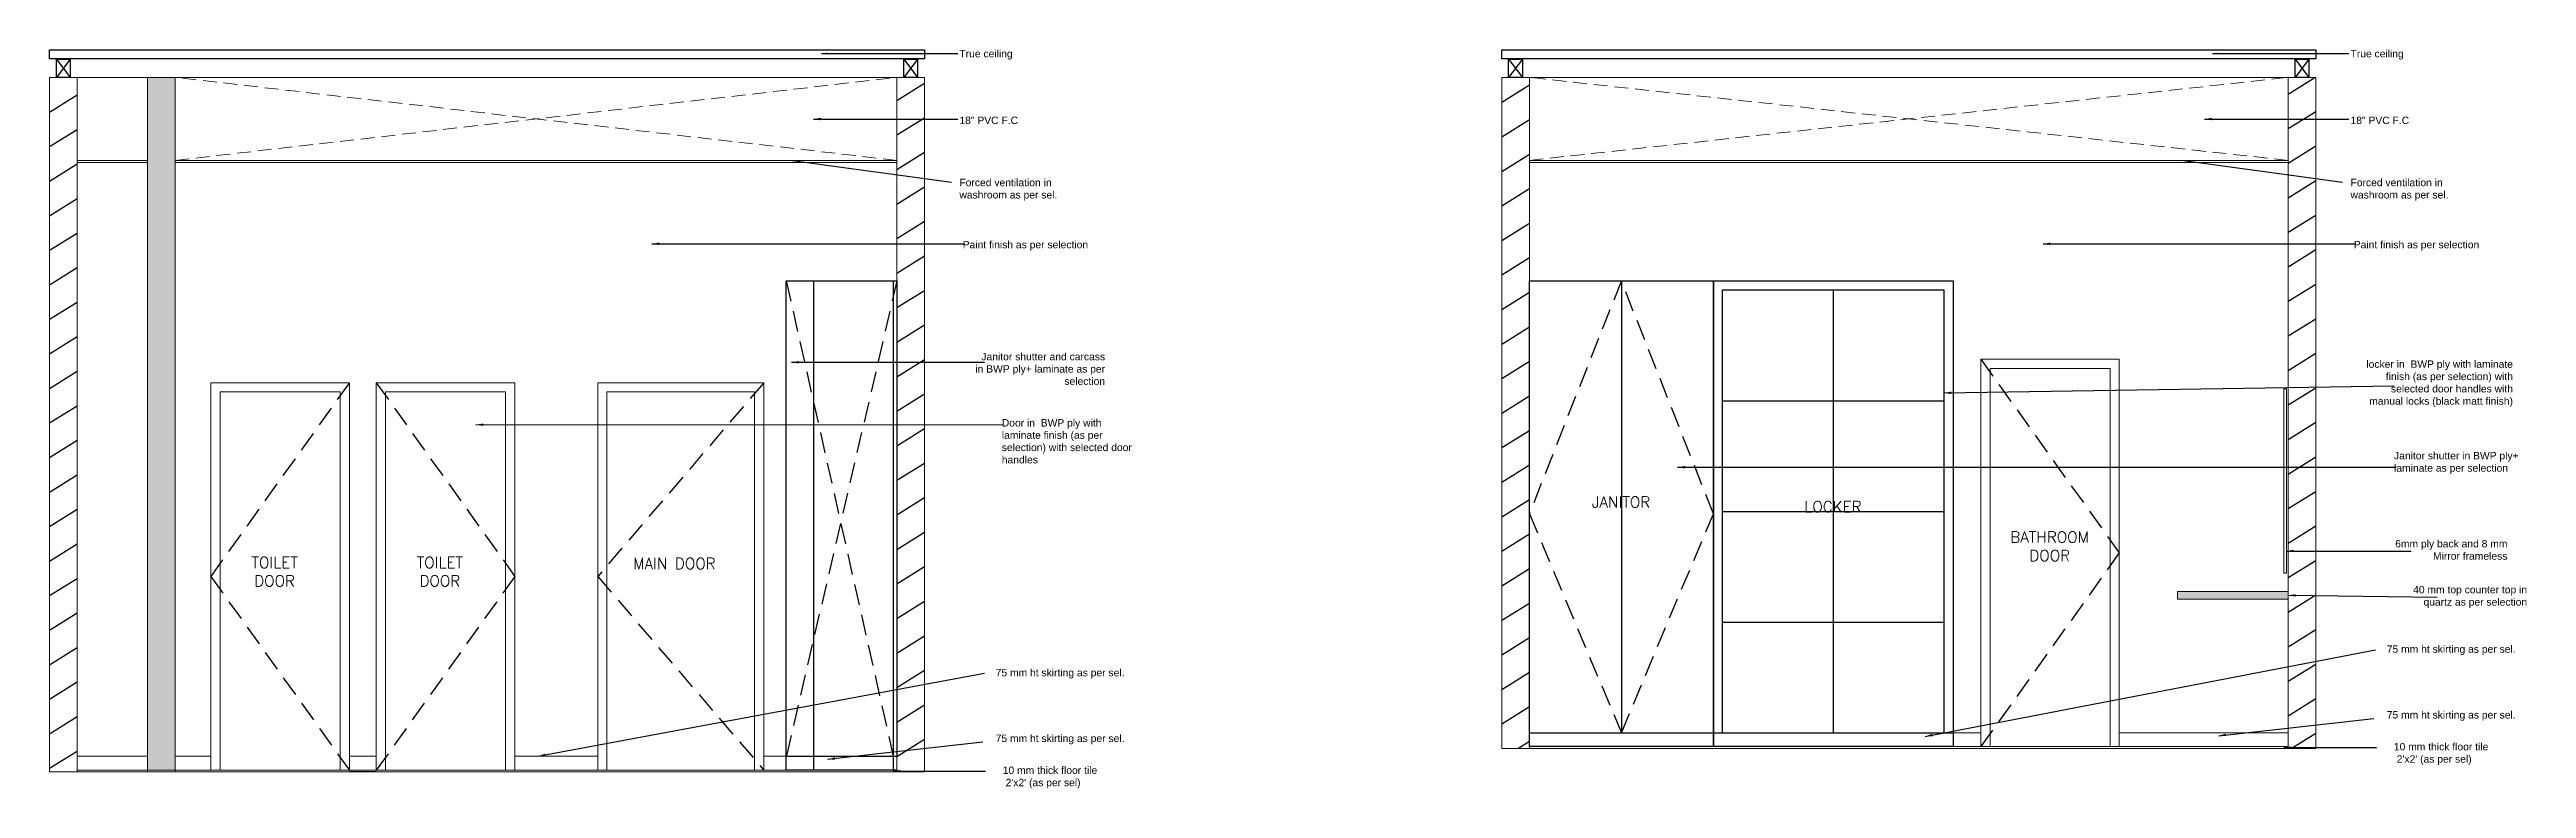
# Model space of a CAD drawing. Header units: millimetres. Extents: x 1464389 to 1998638, y -29162 to 256806.
# Drawn here: x 1953172 to 1966603, y 133175 to 137180 of the extents above; entities that cross this region are included whole.
import ezdxf

# ---------------------------------------------------------------- set-up
doc = ezdxf.new("R2010")
doc.units = ezdxf.units.MM
doc.header["$LTSCALE"] = 15
doc.linetypes.add('DASHED', pattern=[0.75, 0.5, -0.25])
doc.linetypes.add('DASHED2', pattern=[0.375, 0.25, -0.125])
doc.layers.get('0').update_dxf_attribs({"lineweight": 5})
for name, color, linetype, lineweight in [('false ceiling', 124, 'Continuous', 9), ('floor tiling line', 6, 'Continuous', 5), ('Hatch', 252, 'Continuous', 15), ('LS_DR_Door', 34, 'Continuous', 5), ('LS_DR_TEXT', 7, 'Continuous', 13), ('WALL TILE', 4, 'Continuous', 5)]:
    doc.layers.add(name, color=color, linetype=linetype, lineweight=lineweight)
doc.layers.add('Furnitures', color=7, linetype='Continuous', lineweight=25, true_color=0x753b00)
for name, color, linetype in [('Layer 1', 7, 'Continuous'), ('NEW WALL', 5, 'Continuous'), ('Text', 250, 'Continuous')]:
    doc.layers.add(name, color=color, linetype=linetype)
doc.styles.add('ARIAL', font='arial.ttf')
doc.styles.add('ROMANS', font='romans.shx')
doc.dimstyles.new('SC-25', dxfattribs={"dimtxt": 60, "dimasz": 30, "dimexe": 0, "dimexo": 0, "dimgap": 25, "dimtad": 0, "dimdec": 0, "dimzin": 0, "dimdsep": 46, "dimtxsty": 'ARIAL', "dimblk": 'ARCHTICK', "dimcen": 0.09, "dimdle": 3, "dimclrd": 251, "dimclre": 251, "dimclrt": 1, "dimadec": 0, "dimazin": 0, "dimtfac": 1, "dimtdec": 0, "dimtofl": 0, "dimtmove": 0, "dimatfit": 2, "dimfxl": 100, "dimtolj": 1, "dimtzin": 0, "dimarcsym": 0})
pattern_1 = [(212, (356778.03, 548316.72), (84.124683, -134.627635), [])]

# ---------------------------------------------------------------- blocks, each defined once
blk = doc.blocks.new('HINGE')
at = {"color": 159, "ltscale": 0.25, "true_color": 0x22346e}
for p, q in [((1597563, -297518), (1597638, -297618)), ((1597638, -297518), (1597563, -297618))]:
    blk.add_line(p, q, dxfattribs=at)
blk.add_lwpolyline([(1597638, -297518), (1597638, -297618), (1597563, -297618), (1597563, -297518), (1597638, -297518)], dxfattribs=at)
blk = doc.blocks.new('_ArchTick')
at = {"color": 0, "linetype": 'ByBlock', "const_width": 0.15}
blk.add_lwpolyline([(-0.5, -0.5), (0.5, 0.5)], dxfattribs=at)

msp = doc.modelspace()

# ---------------------------------------------------------------- hatches: boundary and pattern name
at = {"layer": 'Hatch', "ltscale": 0.25, "transparency": 33554549}
h = msp.add_hatch(color=256, dxfattribs=at)
h.dxf.hatch_style = 1
h.paths.add_polyline_path([(1953854, 137029.2), (1953704, 137029.2), (1953704, 133274.2), (1953854, 133274.2), (1953854, 133349.2)])
at = {"layer": 'Hatch', "ltscale": 0.25}
h = msp.add_hatch(color=256, dxfattribs=at)
h.dxf.hatch_style = 1
h.paths.add_polyline_path([(1965311.1, 134241.8), (1964711.1, 134241.8), (1964711.1, 134201.8), (1965311.1, 134201.8)])
at = {"layer": 'Layer 1', "ltscale": 0.25}
h = msp.add_hatch(dxfattribs=at)
h.set_pattern_fill('ANSI31', color=8, scale=50, angle=167)
h.set_pattern_definition(pattern_1)
h.paths.add_polyline_path([(1953321.7, 137029.2), (1953172, 137029.2), (1953172, 133264.2), (1953321.7, 133264.2)])
h.paths.add_polyline_path([(1957917, 137029.2), (1957767, 137029.2), (1957767, 136579.2), (1957767, 133264.2), (1957917, 133264.2)])
h = msp.add_hatch(dxfattribs=at)
h.set_pattern_fill('ANSI31', color=8, scale=50, angle=167)
h.set_pattern_definition(pattern_1)
h.paths.add_polyline_path([(1961196.3, 137029.2), (1961046.3, 137029.2), (1961046.3, 133391.8), (1961196.3, 133391.8)])
h.paths.add_polyline_path([(1965460.3, 137029.2), (1965311.1, 137029.2), (1965311.1, 133391.8), (1965460.3, 133391.8)])

# ---------------------------------------------------------------- linework, layer by layer
at = {"linetype": 'DASHED2', "ltscale": 20}
for p, q in [((1953854, 136579.2), (1957767, 137029.2)), ((1957767, 136579.2), (1953854, 137029.2)), ((1961196.3, 136579.2), (1965311.1, 137029.2)), ((1965311.1, 136579.2), (1961196.3, 137029.2))]:
    msp.add_line(p, q, dxfattribs=at)
at = {"color": 5}
for p, q in [((1961196.3, 133391.8), (1965311.1, 133391.8)), ((1953321.7, 133264.2), (1957767, 133264.2))]:
    msp.add_line(p, q, dxfattribs=at)
at = {"color": 7, "ltscale": 0.25, "true_color": 0xffffff}
msp.add_line((1954797.9, 133349.2), (1954944, 133349.2), dxfattribs=at)
at = {"color": 5}
for points in [[(1953172, 137029.2), (1953321.7, 137029.2), (1953321.7, 133264.2), (1953172, 133264.2)], [(1953704, 133264.2), (1953854, 133264.2), (1953854, 137029.2), (1953704, 137029.2)], [(1957767, 133264.2), (1957917, 133264.2), (1957917, 137029.2), (1957767, 137029.2)], [(1961046.3, 137029.2), (1961196.3, 137029.2), (1961196.3, 133391.8), (1961046.3, 133391.8)], [(1961196.3, 137029.2), (1965311.1, 137029.2), (1965311.1, 136579.2), (1961196.3, 136579.2)], [(1965311.1, 133391.8), (1965460.3, 133391.8), (1965460.3, 137029.2), (1965311.1, 137029.2)]]:
    msp.add_lwpolyline(points, close=True, dxfattribs=at)
msp.add_lwpolyline([(1953704, 136579.2), (1953321.7, 136579.2), (1953321.7, 137029.2), (1957767, 137029.2), (1957767, 136579.2), (1953854, 136579.2)], dxfattribs=at)
at = {"color": 7, "ltscale": 0.25, "true_color": 0xffffff}
for points in [[(1964711.1, 134241.8), (1965311.1, 134241.8), (1965311.1, 134201.8), (1964711.1, 134201.8)], [(1963494.3, 133476.8), (1963644.3, 133476.8), (1963644.3, 133401.8), (1963494.3, 133401.8)], [(1964395.4, 133476.8), (1965311.1, 133476.8), (1965311.1, 133401.8), (1964395.4, 133401.8)], [(1953321.7, 133349.2), (1953704, 133349.2), (1953704, 133274.2), (1953321.7, 133274.2)], [(1953854, 133349.2), (1954046.7, 133349.2), (1954046.7, 133274.2), (1953854, 133274.2)], [(1954797.9, 133349.2), (1954944, 133349.2), (1954944, 133274.2), (1954797.9, 133274.2)], [(1955695.1, 133349.2), (1956144.8, 133349.2), (1956144.8, 133274.2), (1955695.1, 133274.2)], [(1957044.8, 133349.2), (1957167, 133349.2), (1957167, 133274.2), (1957044.8, 133274.2)]]:
    msp.add_lwpolyline(points, close=True, dxfattribs=at)
at = {"layer": 'false ceiling', "linetype": 'Continuous', "ltscale": 0.25}
for p, q in [((1953704, 136567.2), (1953321.7, 136567.2)), ((1957767, 136567.2), (1953854, 136567.2)), ((1961196.3, 136567.2), (1965311.1, 136567.2))]:
    msp.add_line(p, q, dxfattribs=at)
at = {"layer": 'floor tiling line', "ltscale": 0.25}
for p, q in [((1961196.3, 133401.8), (1965311.1, 133401.8)), ((1953321.7, 133274.2), (1957767, 133274.2))]:
    msp.add_line(p, q, dxfattribs=at)
at = {"layer": 'Furnitures', "linetype": 'DASHED', "ltscale": 15}
for p, q in [((1957167, 135926.8), (1957747, 133349.2)), ((1957767, 135926.8), (1957167, 133349.2)), ((1961695.3, 135926.8), (1961196.3, 134664.3)), ((1962194.4, 134664.3), (1961695.3, 135926.8)), ((1961196.3, 134664.3), (1961695.3, 133476.8)), ((1961695.3, 133476.8), (1962194.4, 134664.3))]:
    msp.add_line(p, q, dxfattribs=at)
at = {"layer": 'Furnitures', "ltscale": 0.25}
for p, q in [((1957317, 133274.2), (1957317, 135926.8)), ((1957747, 135926.8), (1957747, 133274.2)), ((1961695.3, 135926.8), (1961695.3, 133476.8)), ((1962194.4, 133401.8), (1962194.4, 135926.8)), ((1962194.4, 135926.8), (1963494.3, 135926.8)), ((1963494.3, 135926.8), (1963494.3, 133401.8)), ((1962844.3, 135876.8), (1962844.3, 133476.8)), ((1957767, 135599.2), (1957767, 133424.2)), ((1962244.4, 135276.8), (1963444.3, 135276.8)), ((1962244.4, 134676.8), (1963444.3, 134676.8)), ((1962244.4, 134076.8), (1963444.3, 134076.8)), ((1961196.3, 133476.8), (1962194.4, 133476.8)), ((1962194.4, 133476.8), (1963494.3, 133476.8)), ((1963494.3, 133401.8), (1962194.4, 133401.8)), ((1957167, 133349.2), (1957767, 133349.2))]:
    msp.add_line(p, q, dxfattribs=at)
for points in [[(1953172, 137179.2), (1957917, 137179.2), (1957917, 137129.2), (1953172, 137129.2)], [(1961046.3, 137179.2), (1965460.3, 137179.2), (1965460.3, 137129.2), (1961046.3, 137129.2)], [(1961196.3, 135926.8), (1962194.4, 135926.8), (1962194.4, 133401.8), (1961196.3, 133401.8)]]:
    msp.add_lwpolyline(points, close=True, dxfattribs=at)
for points in [[(1957767, 133274.2), (1957167, 133274.2), (1957167, 135926.8), (1957767, 135926.8), (1957767, 133349.2)], [(1962244.4, 133476.8), (1962244.4, 135876.8), (1963444.3, 135876.8), (1963444.3, 133476.8)]]:
    msp.add_lwpolyline(points, dxfattribs=at)
at = {"layer": 'Furnitures', "linetype": 'DASHED', "ltscale": 15}
for points in [[(1963644.3, 135501.8), (1964395.4, 134451.8), (1963644.3, 133401.8)], [(1954797.9, 135374.2), (1954046.7, 134324.2), (1954797.9, 133274.2)], [(1954944, 135374.2), (1955695.1, 134324.2), (1954944, 133274.2)], [(1957044.8, 135374.2), (1956144.8, 134324.2), (1957044.8, 133274.2)]]:
    msp.add_lwpolyline(points, dxfattribs=at)
at = {"layer": 'LS_DR_Door', "ltscale": 0.25}
for points in [[(1964395.4, 133401.8), (1964395.4, 135501.8), (1963644.3, 135501.8), (1963644.3, 133401.8)], [(1964345.4, 133401.8), (1964345.4, 135451.8), (1963694.3, 135451.8), (1963694.3, 133401.8)], [(1954797.9, 133274.2), (1954797.9, 135374.2), (1954046.7, 135374.2), (1954046.7, 133274.2)], [(1954747.9, 133274.2), (1954747.9, 135324.2), (1954096.7, 135324.2), (1954096.7, 133274.2)], [(1955695.1, 133274.2), (1955695.1, 135374.2), (1954944, 135374.2), (1954944, 133274.2)], [(1955645.1, 133274.2), (1955645.1, 135324.2), (1954994, 135324.2), (1954994, 133274.2)], [(1956144.8, 133274.2), (1956144.8, 135374.2), (1957044.8, 135374.2), (1957044.8, 133274.2)], [(1956194.8, 133274.2), (1956194.8, 135324.2), (1956994.8, 135324.2), (1956994.8, 133274.2)]]:
    msp.add_lwpolyline(points, dxfattribs=at)
at = {"layer": 'NEW WALL', "color": 5}
msp.add_lwpolyline([(1954944, 133264.2), (1954797.9, 133264.2)], dxfattribs=at)
at = {"layer": 'WALL TILE', "ltscale": 0.25}
msp.add_lwpolyline([(1965287.1, 135341.8), (1965301.1, 135341.8), (1965301.1, 134341.8), (1965287.1, 134341.8)], close=True, dxfattribs=at)

# ---------------------------------------------------------------- block references
at = {"layer": 'Furnitures'}
for p in [(355646.3, 434646.7), (360241.4, 434646.7), (363520.7, 434646.7), (367785.1, 434646.7)]:
    msp.add_blockref('HINGE', p, dxfattribs=at)

# ---------------------------------------------------------------- texts
at = {"layer": 'LS_DR_TEXT', "ltscale": 0.25, "char_height": 60, "attachment_point": 1, "style": 'ROMANS'}
for s, insert in [('\\pxqc;JANITOR', (1961336.3, 134757.4)), ('\\pxqc;LOCKER', (1962485.3, 134732.4)), ('\\pxqc;BATHROOM\\PDOOR', (1963660.5, 134567.4)), ('\\pxqc;TOILET\\PDOOR', (1954035.2, 134429.8)), ('\\pxqc;TOILET\\PDOOR', (1954931.2, 134429.8)), ('MAIN DOOR', (1956336.8, 134424.3))]:
    msp.add_mtext_dynamic_manual_height_columns(s, width=714.754, gutter_width=584.3, heights=[194.2], dxfattribs=dict(at, insert=insert))
at = {"layer": 'Text', "color": 9, "ltscale": 0.25, "true_color": 0xc7c8ca, "char_height": 40, "style": 'ARIAL'}
for s, width, heights, insert, attachment_point in [('True ceiling', 713.093, [0], (1958105.8, 137125.8), 7), ('True ceiling', 713.093, [0], (1965649.1, 137125.8), 7), ('18" PVC F.C', 713.093, [0], (1958105.8, 136775.6), 7), ('18" PVC F.C', 713.093, [0], (1965649.1, 136775.6), 7), ('Forced ventilation in washroom as per sel.', 713.093, [0], (1958105.8, 136360.7), 7), ('Forced ventilation in washroom as per sel.', 713.093, [0], (1965649.1, 136360.7), 7), ('Paint finish as per selection', 713.093, [0], (1958123.5, 136090.8), 7), ('Paint finish as per selection', 713.093, [0], (1965666.8, 136090.8), 7), ('Janitor shutter and carcass in BWP ply+ laminate as per selection', 713.093, [0], (1958895.7, 135361.8), 9), ('locker in  BWP ply with laminate finish (as per selection) with selected door handles with manual locks (black matt finish)', 826.617, [0], (1966530, 135242.8), 9), ('Door in  BWP ply with laminate finish (as per selection) with selected door handles ', 713.093, [0], (1958335.8, 134936.2), 7), ('Janitor shutter in BWP ply+ laminate as per selection', 713.093, [0], (1965885.2, 134879.9), 7), ('6mm ply back and 8 mm Mirror frameless', 713.093, [0], (1966499.9, 134414.3), 9), ('40 mm top counter top in quartz as per selection', 713.093, [0], (1966606.8, 134153.9), 9), ('75 mm ht skirting as per sel.', 713.093, [51.8], (1965845.7, 133898.4), 7), ('75 mm ht skirting as per sel.', 713.093, [51.8], (1958302.4, 133770.8), 7), ('75 mm ht skirting as per sel.', 713.093, [51.8], (1965845.7, 133541.9), 7), ('75 mm ht skirting as per sel.', 713.093, [51.8], (1958302.4, 133414.3), 7), ("10 mm thick floor tile\\P 2'x2' (as per sel)", 713.093, [0], (1965884.1, 133302.6), 7), ("10 mm thick floor tile\\P 2'x2' (as per sel)", 713.093, [0], (1958340.8, 133175), 7)]:
    msp.add_mtext_dynamic_manual_height_columns(s, width=width, gutter_width=250, heights=heights, dxfattribs=dict(at, insert=insert, attachment_point=attachment_point))

# ---------------------------------------------------------------- leaders
at = {"ltscale": 0.25}
for points, override in [([(1957357.6, 137158.2), (1958096.7, 137158.2)], {"dimgap": 25, "dimtad": 0, "dimfxl": 15}), ([(1964900.9, 137158.2), (1965640, 137158.2)], {"dimgap": 25, "dimtad": 0, "dimfxl": 15}), ([(1957314.6, 136803.4), (1958096.7, 136803.4)], {"dimasz": 40, "dimgap": 25, "dimtad": 0, "dimfxl": 15}), ([(1964857.9, 136803.4), (1965640, 136803.4)], {"dimasz": 40, "dimgap": 25, "dimtad": 0, "dimfxl": 15}), ([(1957201.3, 136578.7), (1958062.8, 136461.6)], {"dimasz": 40, "dimgap": 25, "dimtad": 0, "dimfxl": 15}), ([(1964744.6, 136578.7), (1965606.1, 136461.6)], {"dimasz": 40, "dimgap": 25, "dimtad": 0, "dimfxl": 15}), ([(1956438.8, 136127.2), (1958135, 136127.4)], {"dimasz": 40, "dimfxl": 15}), ([(1963982.1, 136127.2), (1965678.3, 136127.4)], {"dimasz": 40, "dimfxl": 15}), ([(1957195, 135485.2), (1958241.2, 135485.3)], {"dimasz": 40, "dimfxl": 15}), ([(1963444.3, 135318.8), (1965885.2, 135356.5)], {"dimasz": 40, "dimgap": 25, "dimtad": 0, "dimfxl": 15}), ([(1955484, 135146.6), (1958340.4, 135146.8)], {"dimasz": 40, "dimfxl": 15}), ([(1962000, 134916.2), (1965896.7, 134916.4)], {"dimasz": 40, "dimfxl": 15}), ([(1965301.1, 134461.8), (1965978, 134461.9)], {"dimasz": 40, "dimfxl": 15}), ([(1965311.1, 134221.8), (1966118.4, 134211.9)], {"dimasz": 40, "dimfxl": 15}), ([(1963342.5, 133456.7), (1965785.4, 133926.6)], {"dimasz": 40, "dimfxl": 15}), ([(1955820.1, 133349.2), (1958242.2, 133799)], {"dimasz": 40, "dimfxl": 15}), ([(1964934.4, 133460.7), (1965775.9, 133554.6)], {"dimasz": 40, "dimfxl": 15}), ([(1957391.2, 133333.1), (1958232.7, 133427)], {"dimasz": 40, "dimfxl": 15}), ([(1965288.2, 133396.2), (1965790.6, 133396.2)], {"dimasz": 40, "dimfxl": 15}), ([(1957745, 133268.6), (1958247.3, 133268.6)], {"dimasz": 40, "dimfxl": 15})]:
    msp.add_leader(points, dimstyle='SC-25', override=override, dxfattribs=at)

doc.saveas('drawing.dxf')
